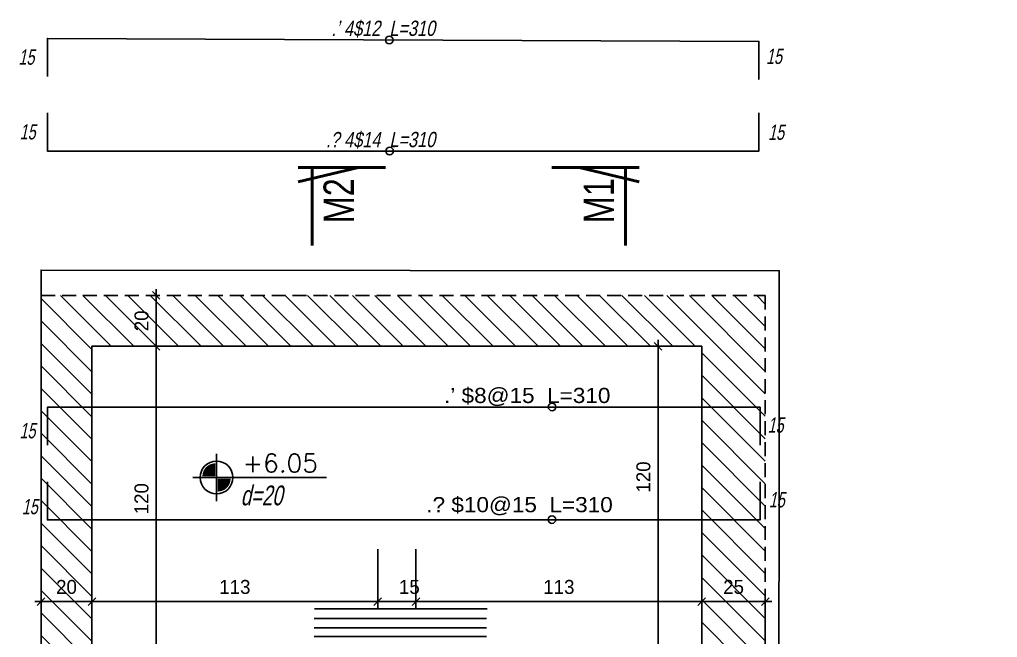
# Model space of a CAD drawing. Header units: inches. Extents: x -5298 to 11252, y 8210 to 22495.
# Drawn here: x 8930.5 to 9315.3, y 13059.3 to 13302.5 of the extents above; entities that cross this region are included whole.
import ezdxf
from ezdxf.enums import TextEntityAlignment as Align

# ---------------------------------------------------------------- set-up
doc = ezdxf.new("R2010")
doc.units = ezdxf.units.IN
doc.header["$LTSCALE"] = 11
doc.header["$MEASUREMENT"] = 0
doc.linetypes.add('DASHED2', pattern=[0.375, 0.25, -0.125])
doc.layers.get('Defpoints').update_dxf_attribs({"color": 40})
for name, color, linetype in [('BEAM', 3, 'Continuous'), ('D7', 2, 'Continuous'), ('dim', 3, 'Continuous'), ('dim-50-v', 2, 'Continuous'), ('ENG_beton nifsak', 4, 'Continuous'), ('ENG_beton ole', 3, 'DASHED2'), ('HATCH', 8, 'Continuous'), ('iron-txt', 3, 'Continuous'), ('IRON6', 6, 'Continuous'), ('TEXT3', 3, 'Continuous')]:
    doc.layers.add(name, color=color, linetype=linetype)
doc.layers.add('W', color=1, linetype='Continuous', lineweight=50)
doc.styles.add('AA', font='hebtxt', dxfattribs={"width": 0.8, "oblique": 8})
doc.styles.add('AD', font='oron')
doc.styles.add('HEBREW', font='hebtxt-weld.shx', dxfattribs={"width": 0.8, "oblique": 12})
doc.styles.add('HEBTXT', font='hebtxt-weld.shx')
doc.styles.add('ROMANS', font='romans')
doc.dimstyles.new('25', dxfattribs={"dimtxt": 5.5, "dimasz": 3, "dimexe": 3, "dimexo": 6, "dimgap": 3, "dimtad": 1, "dimdec": 0, "dimrnd": 0.5, "dimdsep": 46, "dimtxsty": 'HEBTXT', "dimblk1": 'OBLIQUE', "dimblk2": 'OBLIQUE', "dimsah": 1, "dimcen": 1, "dimdle": 2.5, "dimclre": 9, "dimclrt": 3, "dimadec": 0, "dimazin": 0, "dimtfac": 1, "dimtdec": 0, "dimtix": 1, "dimtmove": 2, "dimatfit": 3, "dimldrblk": 'OBLIQUE', "dimfxl": 1, "dimtolj": 1, "dimarcsym": 0})

# ---------------------------------------------------------------- blocks, each defined once
blk = doc.blocks.new('_OBLIQUE')
at = {"color": 0, "linetype": 'ByBlock'}
blk.add_line((-0.5, -0.5), (0.5, 0.5), dxfattribs=at)
blk = doc.blocks.new('*D235')
at = {"layer": 'Defpoints', "color": 0, "linetype": 'Continuous', "transparency": 16777216}
for p in [(9181.77, 13173.88), (9189.63, 13173.88, 0), (9187.77, 13053.88)]:
    blk.add_point(p, dxfattribs=at)
at = {"layer": 'dim-50-v', "color": 0, "linetype": 'Continuous', "lineweight": -2, "transparency": 16777216}
blk.add_line((9181.77, 13051.38), (9181.77, 13176.38), dxfattribs=at)
at = {"layer": 'dim-50-v', "color": 9, "linetype": 'Continuous', "lineweight": -2, "transparency": 16777216}
for p, q in [((9183.63, 13173.88), (9178.77, 13173.88)), ((9181.77, 13053.88), (9178.77, 13053.88))]:
    blk.add_line(p, q, dxfattribs=at)
at = {"layer": 'dim-50-v', "color": 0, "linetype": 'Continuous', "lineweight": -2, "transparency": 16777216, "xscale": 3, "yscale": 3, "zscale": 3}
for p, rotation in [((9181.77, 13173.88), 90), ((9181.77, 13053.88), 270)]:
    blk.add_blockref('_OBLIQUE', p, dxfattribs=dict(at, rotation=rotation))
at = {"layer": 'dim-50-v', "color": 3, "linetype": 'Continuous', "transparency": 16777216, "insert": (9176.02, 13122.42), "char_height": 5.5, "attachment_point": 5, "rotation": 90, "style": 'HEBTXT'}
blk.add_mtext('\\A1;120', dxfattribs=at)
blk = doc.blocks.new('*D238')
at = {"layer": 'Defpoints', "color": 0, "linetype": 'Continuous', "transparency": 16777216}
for p in [(8984.27, 13173.88), (9011.1, 13173.88, 0), (9012.55, 13053.88, 0)]:
    blk.add_point(p, dxfattribs=at)
at = {"layer": 'dim-50-v', "color": 0, "linetype": 'Continuous', "lineweight": -2, "transparency": 16777216}
blk.add_line((8984.27, 13051.38), (8984.27, 13176.38), dxfattribs=at)
at = {"layer": 'dim-50-v', "color": 9, "linetype": 'Continuous', "lineweight": -2, "transparency": 16777216}
for p, q in [((9005.1, 13173.88), (8981.27, 13173.88)), ((9006.55, 13053.88), (8981.27, 13053.88))]:
    blk.add_line(p, q, dxfattribs=at)
at = {"layer": 'dim-50-v', "color": 0, "linetype": 'Continuous', "lineweight": -2, "transparency": 16777216, "xscale": 3, "yscale": 3, "zscale": 3}
for p, rotation in [((8984.27, 13173.88), 90), ((8984.27, 13053.88), 270)]:
    blk.add_blockref('_OBLIQUE', p, dxfattribs=dict(at, rotation=rotation))
at = {"layer": 'dim-50-v', "color": 3, "linetype": 'Continuous', "transparency": 16777216, "insert": (8978.52, 13113.88), "char_height": 5.5, "attachment_point": 5, "rotation": 90, "style": 'HEBTXT'}
blk.add_mtext('\\A1;120', dxfattribs=at)
blk = doc.blocks.new('*D240')
at = {"layer": 'Defpoints', "color": 0, "linetype": 'Continuous', "transparency": 16777216}
for p in [(9198.99, 13100.06, 0), (9223.98, 13073.37), (9223.98, 13053.37)]:
    blk.add_point(p, dxfattribs=at)
at = {"layer": 'dim-50-v', "color": 9, "linetype": 'Continuous', "lineweight": -2, "transparency": 16777216}
for p, q in [((9198.99, 13094.06), (9198.99, 13070.37)), ((9223.98, 13059.37), (9223.98, 13076.37))]:
    blk.add_line(p, q, dxfattribs=at)
at = {"layer": 'dim-50-v', "color": 0, "linetype": 'Continuous', "lineweight": -2, "transparency": 16777216}
blk.add_line((9196.49, 13073.37), (9226.48, 13073.37), dxfattribs=at)
at = {"layer": 'dim-50-v', "color": 0, "linetype": 'Continuous', "lineweight": -2, "transparency": 16777216, "xscale": 3, "yscale": 3, "zscale": 3, "rotation": 180}
blk.add_blockref('_OBLIQUE', (9198.99, 13073.37), dxfattribs=at)
at = {"layer": 'dim-50-v', "color": 0, "linetype": 'Continuous', "lineweight": -2, "transparency": 16777216, "xscale": 3, "yscale": 3, "zscale": 3}
blk.add_blockref('_OBLIQUE', (9223.98, 13073.37), dxfattribs=at)
at = {"layer": 'dim-50-v', "color": 3, "linetype": 'Continuous', "transparency": 16777216, "insert": (9211.49, 13079.12), "char_height": 5.5, "attachment_point": 5, "style": 'HEBTXT'}
blk.add_mtext('\\A1;25', dxfattribs=at)
blk = doc.blocks.new('*D241')
at = {"layer": 'Defpoints', "color": 0, "linetype": 'Continuous', "transparency": 16777216}
for p in [(9086.49, 13100.06, 0), (9198.99, 13100.06, 0), (9198.99, 13073.37)]:
    blk.add_point(p, dxfattribs=at)
at = {"layer": 'dim-50-v', "color": 9, "linetype": 'Continuous', "lineweight": -2, "transparency": 16777216}
for p, q in [((9086.49, 13094.06), (9086.49, 13070.37)), ((9198.99, 13094.06), (9198.99, 13070.37))]:
    blk.add_line(p, q, dxfattribs=at)
at = {"layer": 'dim-50-v', "color": 0, "linetype": 'Continuous', "lineweight": -2, "transparency": 16777216}
blk.add_line((9083.99, 13073.37), (9201.49, 13073.37), dxfattribs=at)
at = {"layer": 'dim-50-v', "color": 0, "linetype": 'Continuous', "lineweight": -2, "transparency": 16777216, "xscale": 3, "yscale": 3, "zscale": 3, "rotation": 180}
blk.add_blockref('_OBLIQUE', (9086.49, 13073.37), dxfattribs=at)
at = {"layer": 'dim-50-v', "color": 0, "linetype": 'Continuous', "lineweight": -2, "transparency": 16777216, "xscale": 3, "yscale": 3, "zscale": 3}
blk.add_blockref('_OBLIQUE', (9198.99, 13073.37), dxfattribs=at)
at = {"layer": 'dim-50-v', "color": 3, "linetype": 'Continuous', "transparency": 16777216, "insert": (9142.74, 13079.12), "char_height": 5.5, "attachment_point": 5, "style": 'HEBTXT'}
blk.add_mtext('\\A1;113', dxfattribs=at)
blk = doc.blocks.new('*D242')
at = {"layer": 'Defpoints', "color": 0, "linetype": 'Continuous', "transparency": 16777216}
for p in [(8958.98, 13100.06, 0), (8958.98, 13073.37), (8938.99, 13053.37)]:
    blk.add_point(p, dxfattribs=at)
at = {"layer": 'dim-50-v', "color": 9, "linetype": 'Continuous', "lineweight": -2, "transparency": 16777216}
for p, q in [((8958.98, 13094.06), (8958.98, 13070.37)), ((8938.99, 13059.37), (8938.99, 13076.37))]:
    blk.add_line(p, q, dxfattribs=at)
at = {"layer": 'dim-50-v', "color": 0, "linetype": 'Continuous', "lineweight": -2, "transparency": 16777216}
blk.add_line((8936.49, 13073.37), (8961.48, 13073.37), dxfattribs=at)
at = {"layer": 'dim-50-v', "color": 0, "linetype": 'Continuous', "lineweight": -2, "transparency": 16777216, "xscale": 3, "yscale": 3, "zscale": 3, "rotation": 180}
blk.add_blockref('_OBLIQUE', (8938.99, 13073.37), dxfattribs=at)
at = {"layer": 'dim-50-v', "color": 0, "linetype": 'Continuous', "lineweight": -2, "transparency": 16777216, "xscale": 3, "yscale": 3, "zscale": 3}
blk.add_blockref('_OBLIQUE', (8958.98, 13073.37), dxfattribs=at)
at = {"layer": 'dim-50-v', "color": 3, "linetype": 'Continuous', "transparency": 16777216, "insert": (8948.99, 13079.12), "char_height": 5.5, "attachment_point": 5, "style": 'HEBTXT'}
blk.add_mtext('\\A1;20', dxfattribs=at)
blk = doc.blocks.new('*D243')
at = {"layer": 'Defpoints', "color": 0, "linetype": 'Continuous', "transparency": 16777216}
for p in [(9071.49, 13100.06, 0), (9086.49, 13100.06, 0), (9071.49, 13073.37)]:
    blk.add_point(p, dxfattribs=at)
at = {"layer": 'dim-50-v', "color": 9, "linetype": 'Continuous', "lineweight": -2, "transparency": 16777216}
for p, q in [((9071.49, 13094.06), (9071.49, 13070.37)), ((9086.49, 13094.06), (9086.49, 13070.37))]:
    blk.add_line(p, q, dxfattribs=at)
at = {"layer": 'dim-50-v', "color": 0, "linetype": 'Continuous', "lineweight": -2, "transparency": 16777216}
blk.add_line((9088.99, 13073.37), (9068.99, 13073.37), dxfattribs=at)
at = {"layer": 'dim-50-v', "color": 0, "linetype": 'Continuous', "lineweight": -2, "transparency": 16777216, "xscale": 3, "yscale": 3, "zscale": 3, "rotation": 180}
blk.add_blockref('_OBLIQUE', (9071.49, 13073.37), dxfattribs=at)
at = {"layer": 'dim-50-v', "color": 0, "linetype": 'Continuous', "lineweight": -2, "transparency": 16777216, "xscale": 3, "yscale": 3, "zscale": 3}
blk.add_blockref('_OBLIQUE', (9086.49, 13073.37), dxfattribs=at)
at = {"layer": 'dim-50-v', "color": 3, "linetype": 'Continuous', "transparency": 16777216, "insert": (9083.91, 13079.12), "char_height": 5.5, "attachment_point": 5, "style": 'HEBTXT'}
blk.add_mtext('\\A1;15', dxfattribs=at)
blk = doc.blocks.new('*D244')
at = {"layer": 'Defpoints', "color": 0, "linetype": 'Continuous', "transparency": 16777216}
for p in [(8958.98, 13100.06, 0), (9071.49, 13100.06, 0), (8958.98, 13073.37)]:
    blk.add_point(p, dxfattribs=at)
at = {"layer": 'dim-50-v', "color": 9, "linetype": 'Continuous', "lineweight": -2, "transparency": 16777216}
for p, q in [((8958.98, 13094.06), (8958.98, 13070.37)), ((9071.49, 13094.06), (9071.49, 13070.37))]:
    blk.add_line(p, q, dxfattribs=at)
at = {"layer": 'dim-50-v', "color": 0, "linetype": 'Continuous', "lineweight": -2, "transparency": 16777216}
blk.add_line((9073.99, 13073.37), (8956.48, 13073.37), dxfattribs=at)
at = {"layer": 'dim-50-v', "color": 0, "linetype": 'Continuous', "lineweight": -2, "transparency": 16777216, "xscale": 3, "yscale": 3, "zscale": 3, "rotation": 180}
blk.add_blockref('_OBLIQUE', (8958.98, 13073.37), dxfattribs=at)
at = {"layer": 'dim-50-v', "color": 0, "linetype": 'Continuous', "lineweight": -2, "transparency": 16777216, "xscale": 3, "yscale": 3, "zscale": 3}
blk.add_blockref('_OBLIQUE', (9071.49, 13073.37), dxfattribs=at)
at = {"layer": 'dim-50-v', "color": 3, "linetype": 'Continuous', "transparency": 16777216, "insert": (9015.24, 13079.12), "char_height": 5.5, "attachment_point": 5, "style": 'HEBTXT'}
blk.add_mtext('\\A1;113', dxfattribs=at)
blk = doc.blocks.new('*D246')
at = {"layer": 'Defpoints', "color": 0, "linetype": 'Continuous', "transparency": 16777216}
for p in [(8984.27, 13193.88), (8988.65, 13193.88, 0), (9011.1, 13173.88, 0)]:
    blk.add_point(p, dxfattribs=at)
at = {"layer": 'dim-50-v', "color": 0, "linetype": 'Continuous', "lineweight": -2, "transparency": 16777216}
blk.add_line((8984.27, 13171.38), (8984.27, 13196.38), dxfattribs=at)
at = {"layer": 'dim-50-v', "color": 9, "linetype": 'Continuous', "lineweight": -2, "transparency": 16777216}
for p, q in [((8982.65, 13193.88), (8981.27, 13193.88)), ((9005.1, 13173.88), (8981.27, 13173.88))]:
    blk.add_line(p, q, dxfattribs=at)
at = {"layer": 'dim-50-v', "color": 0, "linetype": 'Continuous', "lineweight": -2, "transparency": 16777216, "xscale": 3, "yscale": 3, "zscale": 3}
for p, rotation in [((8984.27, 13193.88), 90), ((8984.27, 13173.88), 270)]:
    blk.add_blockref('_OBLIQUE', p, dxfattribs=dict(at, rotation=rotation))
at = {"layer": 'dim-50-v', "color": 3, "linetype": 'Continuous', "transparency": 16777216, "insert": (8978.52, 13183.88), "char_height": 5.5, "attachment_point": 5, "rotation": 90, "style": 'HEBTXT'}
blk.add_mtext('\\A1;20', dxfattribs=at)
blk = doc.blocks.new('udgc')
at = {"layer": 'ENG_beton nifsak', "ltscale": 5, "elevation": 0}
for points in [[(10241.68, 11763.13), (10241.68, 11743.12), (10112.92, 11743.12), (10112.89, 12453.13), (10403.4, 12452.88), (10403.17, 12208.17), (10489.24, 12208.17)], [(10397.91, 12178.17), (10397.92, 11743.42), (10366.68, 11743.4), (10366.68, 11763.12), (10372.92, 11763.13), (10372.9, 12423.14), (10132.9, 12423.14), (10132.9, 11763.13), (10241.68, 11763.13)]]:
    blk.add_lwpolyline(points, dxfattribs=at)
blk = doc.blocks.new('PL')
at = {"linetype": 'ByBlock'}
for p, q in [((0, -0.258), (0, 0.258)), ((-0.258, 0), (1.204, 0))]:
    blk.add_line(p, q, dxfattribs=at)
at = {"color": 4, "const_width": 0.14}
for points in [[(-0.014, 0.084, 0.414214), (-0.084, 0.014, 1)], [(0.014, -0.084, 0.414214), (0.084, -0.014, 1)]]:
    blk.add_lwpolyline(points, format="xyb", dxfattribs=at)
at = {"linetype": 'ByBlock'}
blk.add_circle((0, 0), 0.179, dxfattribs=at)
at = {"style": 'ROMANS'}
blk.add_attdef('LEVEL', text='', height=0.2, dxfattribs=at).set_placement((0.698, 0.157), align=Align.MIDDLE)

msp = doc.modelspace()

# ---------------------------------------------------------------- hatches: boundary and pattern name
at = {"layer": 'HATCH', "linetype": 'Continuous', "transparency": 33554687}
h = msp.add_hatch(dxfattribs=at)
h.set_pattern_fill('ANSI31', color=256, scale=50, angle=270)
h.set_pattern_definition([(315, (38.439, 1737.3614), (4.4194174, 4.4194174), [])])
h.paths.add_polyline_path([(9198.98, 12683.88), (8958.98, 12683.88), (8958.98, 12693.88), (8938.98, 12693.88), (8938.98, 12663.88), (9223.98, 12663.88), (9223.98, 13193.88), (8938.98, 13193.88), (8938.98, 12799.18), (8958.98, 12799.18), (8958.98, 13173.88), (9198.98, 13173.88)])
h.paths.add_polyline_path([(9137.94, 12674.68), (9137.94, 12686.34), (9129.69, 12686.34), (9129.69, 12674.68)], flags=24)

# ---------------------------------------------------------------- linework, layer by layer
at = {"layer": 'dim', "elevation": 0}
for points in [[(9076.11, 13070.57, 0, 2.5, 0), (9076.11, 13085.4, 0, 0, 0), (9076.11, 13294.47, 0, 0, 0)], [(9139.97, 13173.88, 0, 2.5, 0), (9139.97, 13171.52, 0, 0, 0), (9139.97, 13066.81, 0, 0, 0)], [(9139.97, 13053.88, 0, 2.5, 0), (9139.97, 13060.94, 0, 0, 0), (9139.97, 13159.62, 0, 0, 0)]]:
    msp.add_lwpolyline(points, format="xyseb", dxfattribs=at)
at = {"layer": 'dim'}
for centre in [(9076, 13294.42, 0), (9076.11, 13250.69, 0), (9140.05, 13150.02, 0), (9140.02, 13105.67, 0)]:
    msp.add_circle(centre, 1.5, dxfattribs=at)
at = {"layer": 'ENG_beton ole', "ltscale": 2, "elevation": 0}
msp.add_lwpolyline([(8958.98, 12799.18), (8938.98, 12799.18), (8938.98, 13193.88), (9223.98, 13193.88), (9223.98, 12663.88), (8938.98, 12663.88), (8938.98, 12693.88), (8958.98, 12693.88), (8958.98, 12683.88), (9198.98, 12683.88), (9198.98, 13173.88), (8958.98, 13173.88)], close=True, dxfattribs=at)
at = {"layer": 'IRON6'}
for p, q in [((9114.5, 13070.57, 0), (9046.57, 13070.57, 0)), ((9114.22, 13066.75, 0), (9046.41, 13066.75, 0)), ((9114.22, 13063.12, 0), (9046.41, 13063.12, 0)), ((9114.22, 13059.66, 0), (9046.41, 13059.66, 0))]:
    msp.add_line(p, q, dxfattribs=at)
at = {"layer": 'IRON6', "elevation": 0}
for points in [[(8941.49, 13280.01), (8941.49, 13295.01), (9221.49, 13293.88), (9221.48, 13278.88)], [(8941.49, 13265.69), (8941.49, 13250.69), (9221.49, 13250.69), (9221.49, 13265.69)], [(8941.49, 13134.89), (8941.49, 13149.89), (9221.92, 13149.89), (9221.91, 13134.89)], [(8941.49, 13120.56), (8941.49, 13105.56), (9221.91, 13105.56), (9221.91, 13120.56)]]:
    msp.add_lwpolyline(points, dxfattribs=at)
at = {"layer": 'W'}
for p, q in [((9063.87, 13244.24, 0), (9040.2, 13238.64, 0)), ((9040.2, 13244.24, 0), (9063.87, 13244.24, 0)), ((9150.71, 13244.24, 0), (9174.38, 13238.64, 0)), ((9174.38, 13244.24, 0), (9150.71, 13244.24, 0))]:
    msp.add_line(p, q, dxfattribs=at)
at = {"layer": 'W', "elevation": 0}
for points in [[(9045.61, 13213.57), (9045.61, 13244.24), (9074.57, 13244.24)], [(9168.97, 13213.57), (9168.97, 13244.24), (9140, 13244.24)]]:
    msp.add_lwpolyline(points, dxfattribs=at)

# ---------------------------------------------------------------- block references
at = {"layer": 'BEAM', "linetype": 'Continuous'}
msp.add_blockref('udgc', (-1173.92, 750.74, 0), dxfattribs=at)
at = {"layer": 'D7', "xscale": 36, "yscale": 36, "zscale": 36}
msp.add_blockref('PL', (9008.02, 13122.24, 0), dxfattribs=at).add_auto_attribs({'LEVEL': '+6.05'})

# ---------------------------------------------------------------- texts
at = {"layer": 'iron-txt', "style": 'HEBTXT', "width": 1.11}
for s, p in [('.’ $8@15  L=310', (9130.29, 13154.15, 0)), ('.%%154 $10@15  L=310', (9127.26, 13111.16, 0))]:
    msp.add_text(s, height=5.9765, dxfattribs=at).set_placement(p, align=Align.MIDDLE)
at = {"layer": 'TEXT3', "style": 'HEBREW', "oblique": 12, "width": 0.8}
for s, p in [('.’ 4$12  L=310', (9073.62, 13298.94, 0)), ('.%%154 4$14  L=310', (9072.59, 13255.16, 0))]:
    msp.add_text(s, height=6, rotation=0.0455, dxfattribs=at).set_placement(p, align=Align.MIDDLE)
at = {"layer": 'TEXT3', "style": 'AA', "oblique": 12, "width": 0.7}
for s, height, p in [('15', 6, (8930.09, 13284.68, 0)), ('15', 6, (9224.28, 13284.99, 0)), ('15', 6, (8930.56, 13255.28, 0)), ('15', 6, (9225.11, 13255.12, 0)), ('15', 6, (9224.9, 13139.85, 0)), ('15', 6, (8930.51, 13137.65, 0)), ('d=20', 7.8, (9017.56, 13111.27, 0)), ('15', 6, (9225.37, 13110.46, 0)), ('15', 6, (8931.42, 13107.76, 0))]:
    msp.add_text(s, height=height, dxfattribs=at).set_placement(p)
at = {"layer": 'W', "style": 'AD', "width": 0.8}
for s, p in [('M2', (9062.08, 13222.26, 0)), ('M1', (9164.44, 13222.26, 0))]:
    msp.add_text(s, height=11.953, rotation=90, dxfattribs=at).set_placement(p)

# ---------------------------------------------------------------- dimensions: what is measured, and where the dimension line sits
at = {"layer": 'dim-50-v', "linetype": 'Continuous'}
for base, p1, p2, angle, picture, middle in [((8984.27, 13193.88, 0), (9011.1, 13173.88, 0), (8988.65, 13193.88, 0), 90, '*D246', (8978.52, 13183.88, 0)), ((8984.27, 13173.88, 0), (9012.55, 13053.88, 0), (9011.1, 13173.88, 0), 90, '*D238', (8978.52, 13113.88, 0)), ((8958.98, 13073.37, 0), (8938.99, 13053.37, 0), (8958.98, 13100.06, 0), 180, '*D242', (8948.99, 13079.12, 0)), ((8958.98, 13073.37, 0), (9071.49, 13100.06, 0), (8958.98, 13100.06, 0), 180, '*D244', (9015.24, 13079.12, 0)), ((9198.989274, 13073.374604, -0.000001), (9086.489275, 13100.055186, 0), (9198.989274, 13100.055186, -0.000001), 180, '*D241', (9142.739274, 13079.124604, -0.000001)), ((9223.98, 13073.37, 0), (9198.99, 13100.06, 0), (9223.98, 13053.37, 0), 180, '*D240', (9211.49, 13079.12, 0))]:
    dim = msp.add_linear_dim(base=base, p1=p1, p2=p2, angle=angle, dimstyle='25', dxfattribs=at)
    dim.commit()
    dim.dimension.update_dxf_attribs({"geometry": picture, "text_midpoint": middle})
for base, p1, p2, angle, picture, middle in [((9181.77, 13173.88, 0), (9187.77, 13053.88, 0), (9189.63, 13173.88, 0), 90, '*D235', (9176.02, 13122.42, 0)), ((9071.49, 13073.37, 0), (9086.49, 13100.06, 0), (9071.49, 13100.06, 0), 180, '*D243', (9083.91, 13079.12, 0))]:
    dim = msp.add_linear_dim(base=base, p1=p1, p2=p2, angle=angle, dimstyle='25', dxfattribs=at)
    dim.commit()
    dim.dimension.update_dxf_attribs({"geometry": picture, "text_midpoint": middle, "dimtype": 160})

doc.saveas('drawing.dxf')
